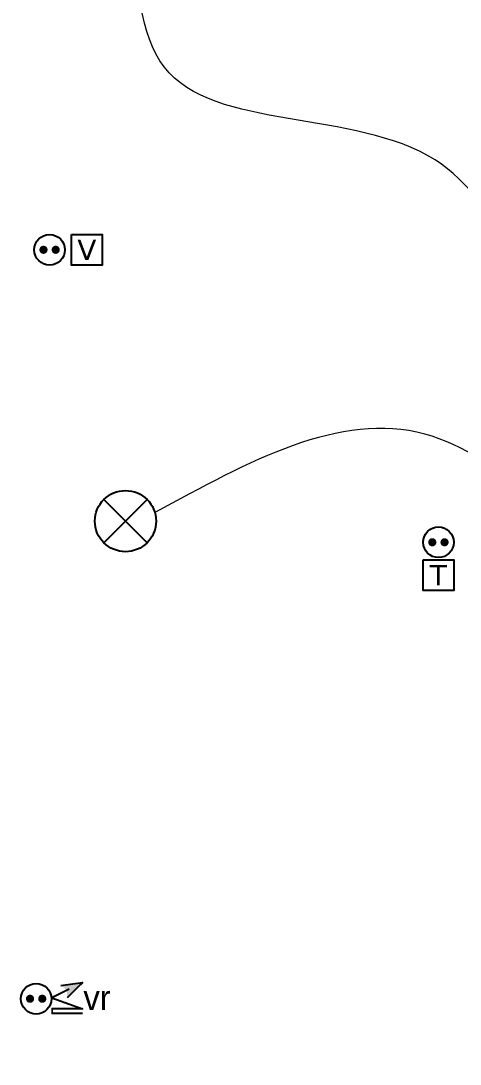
# Model space of a CAD drawing. Header units: millimetres. Extents: x 459337 to 526921, y -375392 to -289779.
# Drawn here: x 462407 to 464562, y -356333 to -351216 of the extents above; entities that cross this region are included whole.
import ezdxf

# ---------------------------------------------------------------- set-up
doc = ezdxf.new("R2010")
doc.units = ezdxf.units.MM
doc.set_wipeout_variables(frame=1)
doc.layers.add('prlm-ELEC-CFA', color=181, linetype='Continuous')
doc.layers.add('prlm-ELEC-CFO', color=201, linetype='Continuous')
doc.styles.add('prlm-elec-cfo', font='comic.ttf', dxfattribs={"height": 12})
doc.styles.get("Standard").update_dxf_attribs({"font": 'arial.ttf'})

# ---------------------------------------------------------------- blocks, each defined once
blk = doc.blocks.new('xi.VR')
at = {"layer": 'prlm-ELEC-CFO', "lineweight": 5}
blk.add_hatch(color=0, dxfattribs=at).paths.add_polyline_path([(-3, 6), (-0.1, 3.7), (0, 0), (7.5, 7.5)])
at = {"layer": 'prlm-ELEC-CFO', "color": 0}
for points in [[(-3, 6), (7.5, 7.5), (0, 0)], [(0.95, 4.23), (-7.5, 0), (7.5, -5.5), (-7.5, -5.5), (-7.5, -7.5), (7.5, -7.5)]]:
    blk.add_lwpolyline(points, dxfattribs=at)
blk = doc.blocks.new('xi.PC')
at = {"color": 0, "lineweight": 5}
blk.add_wipeout([(-7.5, -7.5), (7.5, -7.5), (7.5, 7.5), (-7.5, 7.5)], dxfattribs=at).dxf.layer = 'prlm-ELEC-CFO'
at = {"layer": 'prlm-ELEC-CFO', "color": 0, "linetype": 'ByBlock', "lineweight": 5, "const_width": 2}
for points in [[(-4, 0, 1), (-2, 0, 1)], [(2, 0, 1), (4, 0, 1)]]:
    blk.add_lwpolyline(points, format="xyb", close=True, dxfattribs=at)
at = {"layer": 'prlm-ELEC-CFO', "color": 0, "linetype": 'ByBlock', "lineweight": -2}
blk.add_circle((0, 0), 7.5, dxfattribs=at)
blk = doc.blocks.new('xi.TEL')
at = {"layer": 'prlm-ELEC-CFA', "color": 0, "linetype": 'ByBlock', "lineweight": -2, "flags": 128}
blk.add_lwpolyline([(-7.5, 7.5), (7.5, 7.5), (7.5, -7.5), (-7.5, -7.5)], close=True, dxfattribs=at)
at = {"layer": 'prlm-ELEC-CFA', "color": 0, "linetype": 'ByBlock', "insert": (0, 0), "char_height": 10, "width": 11.36, "attachment_point": 5}
blk.add_mtext('{\\fVerdana|b0|i0|c0|p34;T}', dxfattribs=at)
blk = doc.blocks.new('xi.PTCE')
at = {"layer": 'prlm-ELEC-CFO', "color": 0}
for points in [[(-10.61, 10.61), (10.61, -10.61)], [(10.61, 10.61), (-10.61, -10.61)]]:
    blk.add_lwpolyline(points, dxfattribs=at)
at = {"layer": 'prlm-ELEC-CFO', "color": 0, "linetype": 'ByBlock'}
blk.add_circle((0, 0), 15, dxfattribs=at)
blk = doc.blocks.new('xi.TV')
at = {"layer": 'prlm-ELEC-CFA', "color": 0, "linetype": 'ByBlock', "lineweight": -2, "flags": 128}
blk.add_lwpolyline([(-7.5, 7.5), (7.5, 7.5), (7.5, -7.5), (-7.5, -7.5)], close=True, dxfattribs=at)
at = {"layer": 'prlm-ELEC-CFA', "color": 0, "linetype": 'ByBlock', "insert": (0, 0), "char_height": 10, "width": 11.36, "attachment_point": 5}
blk.add_mtext('{\\fVerdana|b0|i0|c0|p34;V}', dxfattribs=at)

msp = doc.modelspace()

# ---------------------------------------------------------------- linework, layer by layer
at = {"layer": 'prlm-ELEC-CFO', "lineweight": 13}
for points in [[(464834.492, -352352.043), (464438.942, -351897.941), (463109.621, -351441.375), (462962.951, -350762.867)], [(464934.677, -353546.51), (464389.148, -353242.638), (463064.158, -353627.686)], [(465131.865, -355493.503), (465038.618, -356312.66), (464103.377, -357007.959)]]:
    msp.add_spline(points, degree=3, dxfattribs=at)

# ---------------------------------------------------------------- block references
at = {"layer": 'prlm-ELEC-CFA', "xscale": 10, "yscale": 10, "zscale": 10}
for name, p in [('xi.TV', (462730.361, -352338.434)), ('xi.TEL', (464455.447, -353934.514))]:
    msp.add_blockref(name, p, dxfattribs=at)
at = {"layer": 'prlm-ELEC-CFO', "xscale": 10, "yscale": 10, "zscale": 10}
for name, p in [('xi.PC', (462547.637, -352338.434)), ('xi.PTCE', (462920.044, -353669.295))]:
    msp.add_blockref(name, p, dxfattribs=at)

# ---------------------------------------------------------------- texts
at = {"layer": 'prlm-ELEC-CFO', "lineweight": 20, "insert": (462780.554, -356007.074), "char_height": 120, "attachment_point": 5, "line_spacing_factor": 0.8, "style": 'prlm-elec-cfo', "bg_fill": 3, "box_fill_scale": 1.1, "bg_fill_color": 256, "bg_fill_transparency": 0}
msp.add_mtext('vr', dxfattribs=at)

# ---------------------------------------------------------------- next in the draw order: block references
at = {"layer": 'prlm-ELEC-CFO', "xscale": 10, "yscale": 10, "zscale": 10}
for name, p in [('xi.PC', (464455.446, -353773.076)), ('xi.VR', (462633.379, -356007.074))]:
    msp.add_blockref(name, p, dxfattribs=at)

# ---------------------------------------------------------------- next in the draw order: block references
msp.add_blockref('xi.PC', (462481.645, -356012.167), dxfattribs=at)

doc.saveas('drawing.dxf')
